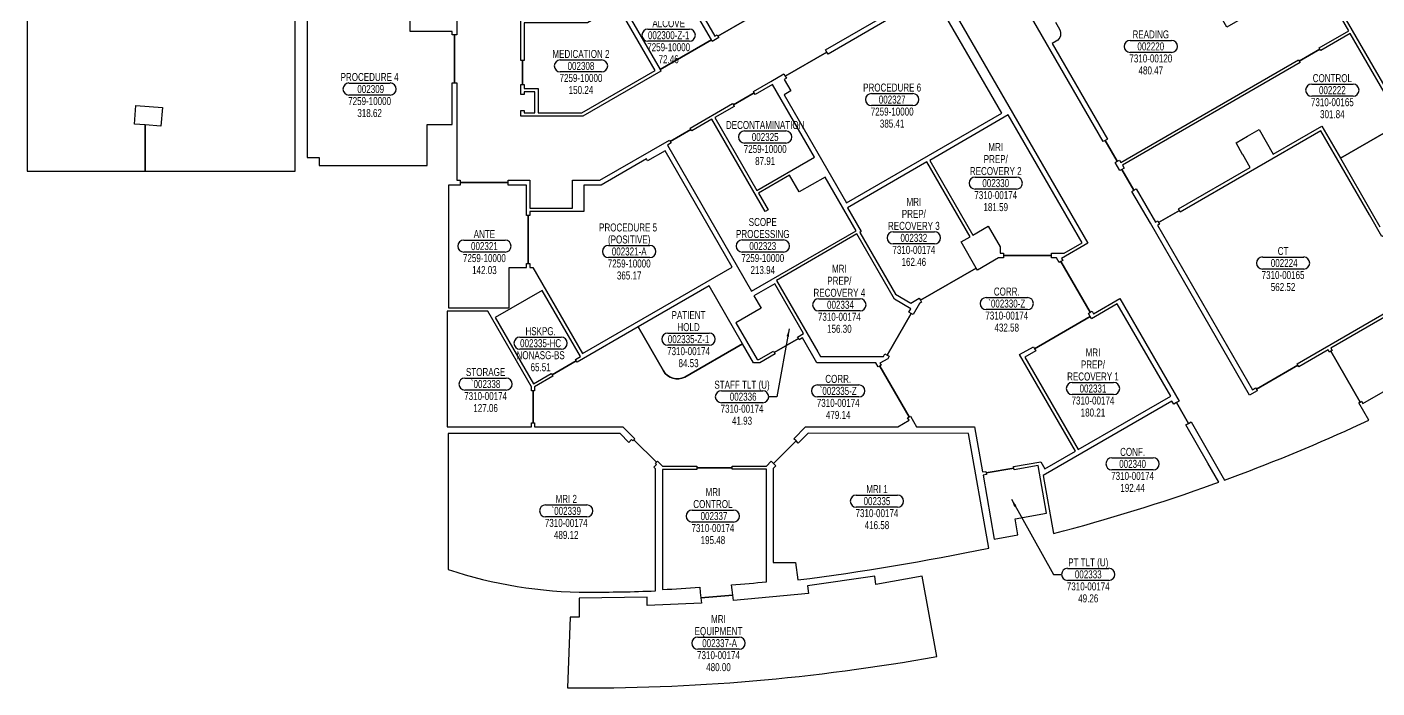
# Model space of a CAD drawing. Extents: x -1933 to 1606, y 4783 to 7375.
# Drawn here: x -1933 to 91, y 4783 to 5773 of the extents above; entities that cross this region are included whole.
import ezdxf
from ezdxf.enums import TextEntityAlignment as Align

# ---------------------------------------------------------------- set-up
doc = ezdxf.new("R2010")
doc.units = 0
doc.header["$LTSCALE"] = 48
doc.header["$MEASUREMENT"] = 0
doc.layers.get('0').update_dxf_attribs({"linetype": 'CONTINUOUS'})
for name, color, linetype in [('AREA', 3, 'CONTINUOUS'), ('AREA2', 1, 'CONTINUOUS'), ('COSTC', 6, 'CONTINUOUS'), ('PLINE2', 5, 'CONTINUOUS'), ('ROOMNA', 4, 'CONTINUOUS'), ('ROOMNO', 4, 'CONTINUOUS'), ('ROOMOV', 4, 'CONTINUOUS')]:
    doc.layers.add(name, color=color, linetype=linetype)
doc.dimstyles.get("Standard").update_dxf_attribs({"dimtxt": 0.18, "dimasz": 12, "dimexe": 0.18, "dimexo": 0.0625, "dimgap": 0.09, "dimtad": 0, "dimtih": 1, "dimtoh": 1, "dimdec": 4, "dimzin": 0, "dimtxsty": 'STANDARD', "dimcen": 0.09, "dimazin": 3, "dimtfac": 1, "dimtdec": 4, "dimtofl": 0, "dimtmove": 0, "dimatfit": 3, "dimtolj": 1, "dimtzin": 0})

# ---------------------------------------------------------------- blocks, each defined once
blk = doc.blocks.new('ROOM')
at = {"layer": 'ROOMOV'}
for p, q in [((-31, 9), (31, 9)), ((31, -9), (-31, -9))]:
    blk.add_line(p, q, dxfattribs=at)
for centre, start, end in [((-31, 0), 90, 270), ((31, 0), 270, 90)]:
    blk.add_arc(centre, 9.04, start, end, dxfattribs=at)
at = {"width": 0.75, "flags": 1}
for tag, p in [('FLFIN', (-60, -36)), ('ICRA', (60, -36)), ('FLCOND', (-60, -60)), ('FLTYPE', (-60, -48)), ('USER1', (60, -48)), ('USER2', (60, -60)), ('WLFIN', (-60, -72)), ('BLDG', (-24, -84)), ('SITE', (-24, -72)), ('UCODE', (24, -72)), ('UDESC', (24, -84)), ('USER3', (60, -72)), ('USER4', (60, -84)), ('WLCOND', (-60, -96)), ('WLTYPE', (-60, -84)), ('FLR', (-24, -96)), ('FCODE', (24, -96)), ('USER5', (60, -96)), ('CLTYPE', (-60, -120)), ('CLFIN', (-60, -108)), ('COSTCD', (-24, -108)), ('DEPTD', (-24, -120)), ('DIVISION', (24, -120)), ('FDESC', (24, -108)), ('USER6', (60, -108)), ('USER7', (60, -120)), ('CLCOND', (-60, -132)), ('CLHT', (-60, -144)), ('CHDATE', (-24, -144)), ('RDES', (-24, -132)), ('CONTACT', (24, -132)), ('OCCUP', (24, -144)), ('BLOCK', (60, -144)), ('USER8', (60, -132)), ('BASE', (-60, -156)), ('CBACK', (-24, -156)), ('PRCONTACT', (24, -156)), ('BLOCK2', (60, -156))]:
    blk.add_attdef(tag, text='', height=6, dxfattribs=at).set_placement(p, align=Align.MIDDLE_CENTER)
at = {"layer": 'AREA', "width": 0.75}
blk.add_attdef('AREA', text='', height=12, dxfattribs=at).set_placement((0, -36), align=Align.MIDDLE_CENTER)
at = {"layer": 'AREA2', "width": 0.75}
blk.add_attdef('AREA2', text='', height=12, dxfattribs=at).set_placement((0, -36), align=Align.MIDDLE_CENTER)
at = {"layer": 'COSTC', "width": 0.75}
blk.add_attdef('COSTC', text='', height=12, dxfattribs=at).set_placement((0, -18), align=Align.MIDDLE_CENTER)
at = {"layer": 'ROOMNA', "width": 0.75}
for tag, p in [('RMNAA', (0, 54)), ('RMNAB', (0, 36)), ('RMNAC', (0, 18))]:
    blk.add_attdef(tag, text='', height=12, dxfattribs=at).set_placement(p, align=Align.MIDDLE_CENTER)
at = {"layer": 'ROOMNO', "width": 0.75}
blk.add_attdef('RMNU', text='', height=12, dxfattribs=at).set_placement((0, 0), align=Align.MIDDLE_CENTER)

msp = doc.modelspace()

# ---------------------------------------------------------------- linework, layer by layer
at = {"layer": 'PLINE2', "color": 6}
for points in [[(-1531.2, 6400.3), (-1537.2, 6400.3), (-1537.2, 6406.4), (-1573.2, 6406.4), (-1573.2, 6400.3), (-1933.2, 6400.3), (-1933.2, 5557.5), (-1756.1, 5557.5), (-1756.1, 5626.7), (-1772.2, 5628), (-1770, 5655.9), (-1730.2, 5652.8), (-1732.3, 5624.9), (-1756.1, 5626.7), (-1756.1, 5557.5), (-1531.2, 5557.5), (-1531.2, 5789.1), (-1531.2, 5789.1), (-1531.2, 5869.5), (-1531.2, 5869.5), (-1531.2, 5891.9), (-1531.2, 5891.9)], [(-806.9, 5866.2), (-803.8, 5867.9), (-799.5, 5870.4), (-811.5, 5891.2), (-815.8, 5888.7), (-818.9, 5887), (-829.1, 5904.7), (-869.6, 5881.3), (-882.6, 5903.8), (-959.6, 5859.4), (-902, 5759.7), (-898.5, 5761.7), (-897.3, 5759.6), (-854, 5784.6), (-855.2, 5786.7), (-784.5, 5827.5)], [(-965.8, 5855.8), (-1042.7, 5811.4), (-983.9, 5709.6), (-907.1, 5754)], [(-561, 5798.8), (-563.1, 5797.6), (-575.6, 5819.3), (-602, 5804), (-603.7, 5807.1), (-732.2, 5732.9), (-734, 5736), (-796.4, 5700), (-794.6, 5696.9), (-798, 5694.9), (-788, 5677.6), (-798.1, 5671.7), (-704.6, 5509.8), (-471.8, 5644.3)], [(-1295.8, 5689.8), (-1292.2, 5689.8), (-1292.2, 5761.8), (-1295.8, 5761.8), (-1295.8, 5766.5), (-1358.9, 5766.5), (-1358.9, 5796.2), (-1512.9, 5796.2), (-1512.9, 5577.8), (-1494.9, 5577.8), (-1494.9, 5565.8), (-1333.3, 5565.7), (-1333.3, 5627.4), (-1295.8, 5627.4)], [(-991.4, 5708.1), (-1047.8, 5805.7), (-1093, 5779.6), (-1187.7, 5779.6), (-1187.7, 5723.2), (-1190.2, 5723.2), (-1190.2, 5687.2), (-1187.7, 5687.2), (-1187.7, 5681.2), (-1166.7, 5681.2), (-1166.7, 5644.8), (-1101.1, 5644.8)], [(-815.6, 5687.5), (-841.6, 5672.5), (-842.8, 5674.6), (-874, 5656.6), (-872.7, 5654.5), (-902, 5637.6), (-839, 5528.5), (-752.6, 5578.4)], [(-736.6, 5548.6), (-775.5, 5526.2), (-789.9, 5551.2), (-836.5, 5524.3), (-822.1, 5499.3), (-826.3, 5496.8), (-906.2, 5635.2), (-936.4, 5617.7), (-937.7, 5619.8), (-968.8, 5601.8), (-967.6, 5599.7), (-973.1, 5596.5), (-846.7, 5377.7), (-690.1, 5468.1)], [(-461.9, 5641.6), (-579.6, 5573.6), (-515, 5461.6), (-491.9, 5474.9), (-474.2, 5444.2), (-474.2, 5434.6), (-469.2, 5434.6), (-469.2, 5430.9), (-397.2, 5431), (-397.2, 5434.6), (-378.3, 5434.6), (-351.3, 5450.1)], [(100.4, 5460.5), (98.3, 5459.3), (79.6, 5491.7), (6.8, 5617.7), (-204, 5496), (-205.4, 5498.4), (-236.6, 5480.4), (-235.2, 5478), (-238.1, 5476.3), (-95.8, 5229.8), (-91.2, 5232.5), (-89.9, 5230.4), (-27.6, 5266.4), (-28.8, 5268.5), (149.1, 5371.3), (146.3, 5376.1), (148.4, 5377.4)], [(-976.4, 5587.8), (-1002.6, 5572.7), (-1004.4, 5575.7), (-1072.1, 5536.6), (-1098.1, 5536.6), (-1098.1, 5497), (-1110.3, 5497), (-1179.2, 5497), (-1179.2, 5491), (-1181.7, 5491), (-1181.7, 5419), (-1179.2, 5419), (-1179.2, 5413), (-1174.9, 5413), (-1100.4, 5284.1), (-875.9, 5413.7)], [(-532.6, 5451.4), (-519.2, 5459.1), (-583.9, 5571.2), (-703.1, 5502.4), (-682.5, 5466.8), (-684.6, 5465.6), (-631.1, 5373), (-608.1, 5359.7), (-595.4, 5367.1), (-593.6, 5363.9), (-510, 5412.2)], [(-1181.7, 5491), (-1184.1, 5491), (-1184.1, 5536.6), (-1211.6, 5536.6), (-1211.6, 5540.3), (-1283.6, 5540.3), (-1283.6, 5536.6), (-1301.3, 5536.6), (-1301.3, 5352.4), (-1210.1, 5352.4), (-1210.1, 5413), (-1184.1, 5413), (-1184.1, 5419), (-1181.7, 5419)], [(-607.7, 5344.2), (-610.8, 5346), (-607.8, 5351.2), (-632.3, 5365.3), (-688.8, 5463.2), (-809.3, 5393.6), (-758.5, 5305.6), (-747.5, 5286.5), (-743.4, 5279.5), (-649.2, 5279.5), (-646.8, 5283.6), (-643.7, 5281.8)], [(-424.3, 5294.2), (-422.5, 5291.1), (-339, 5339.3), (-341.8, 5344.2), (-339, 5345.8), (-383, 5422), (-385.8, 5420.4), (-389.8, 5427.3), (-397.2, 5427.3), (-397.2, 5431), (-469.2, 5430.9), (-469.2, 5427.3), (-476.5, 5427.3), (-508.2, 5409), (-510, 5412.2), (-593.6, 5363.9), (-591.8, 5360.8), (-594.9, 5359), (-604.5, 5342.4), (-607.7, 5344.2), (-643.7, 5281.8), (-640.5, 5280), (-642.7, 5276.3), (-654.4, 5269.5), (-652.6, 5266.4), (-654.7, 5265.2), (-610.7, 5189), (-608.6, 5190.2), (-599.3, 5174.2), (-512.6, 5174.2), (-500.6, 5106.5), (-495.5, 5107.4), (-495, 5105), (-453.7, 5112.3), (-454.1, 5114.7), (-413.1, 5121.9), (-413.1, 5121.9), (-406.9, 5111.2), (-361.2, 5137.6), (-444.9, 5282.4)], [(-768.8, 5313.8), (-812, 5388.6), (-843.2, 5370.6), (-832.4, 5351.9), (-870.2, 5330.1), (-838.4, 5275.1), (-835.8, 5275.1), (-814.1, 5287.6), (-812.9, 5285.5), (-776.5, 5306.5), (-777.7, 5308.6)], [(-1160.7, 5378.7), (-1231.3, 5338), (-1174, 5238.8), (-1147.2, 5254.3), (-1146, 5252.2), (-1109.6, 5273.2), (-1110.8, 5275.3), (-1103.5, 5279.6)], [(-1242.4, 5347.5), (-1303.3, 5347.5), (-1303.3, 5174.2), (-1177, 5174.2), (-1177, 5180.2), (-1174.5, 5180.2), (-1174.5, 5228.2), (-1177, 5228.2), (-1177, 5234.2)], [(-298.4, 5358.6), (-337.1, 5336.2), (-339, 5339.3), (-422.5, 5291.1), (-420.7, 5288), (-437, 5278.6), (-357, 5140), (-218.4, 5220)], [(-417.1, 5116.3), (-453.3, 5109.9), (-453.7, 5112.3), (-495, 5105), (-494.6, 5102.6), (-499.8, 5101.7), (-482.9, 5005.9), (-447.4, 5012.2), (-451.7, 5036.3), (-404.4, 5044.6)]]:
    msp.add_lwpolyline(points, close=True, dxfattribs=at)
for points in [[(114, 5926.6), (79.3, 5935.9), (78.6, 5933.5), (74.2, 5934.7), (73, 5930.3), (70.7, 5930.9), (61.4, 5896.2), (63.7, 5895.5), (57.8, 5873.4), (45.2, 5876.8), (4.7, 5853.4), (133.6, 5630.1)], [(-1288.6, 5918.9), (-1288.6, 5761.8), (-1292.2, 5761.8), (-1292.2, 5689.8), (-1288.6, 5689.8), (-1288.6, 5543.9), (-1283.6, 5543.9), (-1283.6, 5540.3), (-1211.6, 5540.3), (-1211.6, 5543.9), (-1179.2, 5543.9), (-1179.2, 5536.6), (-1179.2, 5501.9), (-1115.2, 5501.9), (-1115.2, 5536.6), (-1115.2, 5543.9), (-1074.1, 5543.9), (-970, 5603.9), (-968.8, 5601.8), (-937.7, 5619.8), (-938.9, 5621.9), (-875.2, 5658.7), (-874, 5656.6), (-842.8, 5674.6), (-844, 5676.7), (-818, 5691.7), (-798.2, 5703.2), (-796.4, 5700), (-734, 5736), (-735.9, 5739.2), (-613.4, 5809.8)], [(-854, 5784.6), (-897.3, 5759.6), (-896, 5757.5), (-905.8, 5751.9), (-907.1, 5754), (-983.9, 5709.6), (-982.7, 5707.5), (-1099.8, 5639.9), (-1192.6, 5639.9), (-1192.6, 5648.5), (-1187.7, 5648.5), (-1187.7, 5644.8), (-1171.6, 5644.8), (-1171.6, 5676.3), (-1187.7, 5676.3), (-1187.7, 5672.5), (-1192.6, 5672.5), (-1192.6, 5687.2), (-1190.2, 5687.2), (-1190.2, 5723.2), (-1192.6, 5723.2), (-1192.6, 5784.5)], [(104.8, 5616.3), (36.2, 5576.7), (83.8, 5494.1), (95.4, 5474.1)], [(226.6, 5410.4), (21.8, 5292.1), (23.8, 5288.7), (21.7, 5287.4), (65.7, 5211.2), (67.8, 5212.4), (69.8, 5209), (130.8, 5244.2)]]:
    msp.add_lwpolyline(points, dxfattribs=at)
for points in [[(-566.3, 5837), (-342.6, 5449.5), (-382.1, 5426.7), (-380.3, 5423.6), (-383, 5422), (-339, 5345.8), (-336.3, 5347.4), (-334.1, 5343.6), (-294.6, 5366.4), (-205.9, 5212.8), (-209.9, 5210.5), (-191.9, 5179.3), (-187.9, 5181.6), (-137.6, 5094.4), (-113.6, 5103.2, 0.018784), (78.6, 5184), (63.6, 5210), (65.7, 5211.2), (21.7, 5287.4), (19.6, 5286.2), (17.6, 5289.7), (-26.4, 5264.3), (-27.6, 5266.4), (-89.9, 5230.4), (-88.7, 5228.3), (-100.2, 5221.7), (-248.9, 5479.3), (-276.5, 5527.1), (-273.4, 5528.9), (-291.4, 5560), (-294.5, 5558.2), (-301.5, 5570.4), (-298.5, 5572.2), (-316.6, 5603.3), (-319.5, 5601.6), (-483.2, 5885)], [(-391.1, 5780.6), (-385.1, 5770.2, -0.414214), (-389.9, 5752.4), (-389.9, 5752.4, -0.000481), (-389.9, 5752.4), (-396.2, 5748.8), (-313.3, 5605.2), (-316.6, 5603.3), (-298.5, 5572.2), (-295.3, 5574), (-293.3, 5570.6), (-27, 5724.3), (-25.8, 5722.2), (5.4, 5740.2), (4.2, 5742.3), (48.5, 5767.9), (0.5, 5851), (-134, 5773.4), (-201.3, 5890.1)], [(127, 5631.9), (50.9, 5763.7), (6.6, 5738.1), (5.4, 5740.2), (-25.8, 5722.2), (-24.5, 5720.1), (-290.8, 5566.4), (-288.2, 5561.9), (-291.4, 5560), (-273.4, 5528.9), (-270.2, 5530.7), (-241.1, 5480.9), (-237.9, 5482.8), (-236.6, 5480.4), (-205.4, 5498.4), (-206.8, 5500.8), (-99.2, 5562.9), (-110.4, 5582.2, -0.003187), (-110.5, 5582.5), (-120.4, 5599.7), (-103.3, 5609.6, -0.003965), (-103, 5609.8), (-85.8, 5619.7), (-64.5, 5582.9), (8.3, 5624.9), (36.2, 5576.7), (104.8, 5616.3)]]:
    msp.add_lwpolyline(points, format="xyb", dxfattribs=at)
for points in [[(-910.5, 5385.4), (-1016.9, 5323.9), (-978.9, 5258.1, 0.40309), (-947, 5248.8), (-860.5, 5298.8)], [(-654.7, 5265.2), (-656.8, 5264), (-660.4, 5270.2), (-748.8, 5270.2), (-770.2, 5307.3), (-775.3, 5304.4), (-776.5, 5306.5), (-812.9, 5285.5), (-811.6, 5283.4), (-834.4, 5270.2), (-844, 5270.2), (-860.5, 5298.8), (-947, 5248.8, -0.40309), (-978.9, 5258.1), (-1016.9, 5323.9), (-1108.4, 5271.1), (-1109.6, 5273.2), (-1146, 5252.2), (-1144.7, 5250.1), (-1172.1, 5234.3), (-1172.1, 5228.2), (-1174.5, 5228.2), (-1174.5, 5180.2), (-1172.1, 5180.2), (-1172.1, 5174.2), (-1039.7, 5174.1), (-1022, 5156.4), (-1023.5, 5154.9), (-989.6, 5121), (-988.1, 5122.5), (-980.6, 5115.1), (-929, 5115), (-929, 5112.6), (-876, 5112.6), (-876, 5115.4), (-824.5, 5115.4), (-817.4, 5122.5), (-814, 5119.1), (-780.1, 5153), (-783.5, 5156.4), (-765.7, 5174.2), (-627.4, 5174.2), (-610.6, 5184), (-612.8, 5187.8), (-610.7, 5189)], [(-162.9, 5119.9), (-195.9, 5177), (-191.9, 5179.3), (-209.9, 5210.5), (-213.9, 5208.2), (-216.5, 5212.7), (-409.5, 5101.3), (-394.1, 5014.2, 0.02267), (-153.7, 5088.5), (-146.4, 5091.2), (-151.9, 5100.7)], [(-990.8, 5111), (-993.4, 5113.7), (-989.5, 5117.9), (-991.1, 5119.5), (-989.6, 5121), (-1023.5, 5154.9), (-1025, 5153.4), (-1026.6, 5155), (-1030.7, 5150.9), (-1043.6, 5163.9), (-1301.5, 5164), (-1301.5, 4960.3, 0.080532), (-1092.2, 4926.3, 0.009132), (-990.8, 4928.2)], [(-521.5, 5163.9), (-762, 5164.4), (-776.7, 5149.6), (-780.1, 5153), (-814, 5119.1), (-810.6, 5115.7), (-814.5, 5111.9), (-814.5, 5001.1), (-814.5, 4970.8), (-780.7, 4970.7), (-777.6, 4944.7, 0.018943), (-491.2, 4992.2)], [(-824.5, 5068.6), (-824.5, 5110.5), (-876, 5110.5), (-876, 5112.6), (-929, 5112.6), (-929, 5110.2), (-980.5, 5110.2), (-980.5, 5067.2), (-980.5, 4999.7), (-980.5, 4930.2, 0.003534), (-924.6, 4933.6), (-923.7, 4926), (-922.7, 4917.9), (-874.9, 4921.9), (-875.8, 4929.8), (-876.7, 4937.2, 0.003173), (-824.5, 4941.8), (-824.5, 5001.1)], [(-591, 4950.2), (-660.3, 4938), (-662, 4950.5), (-762.9, 4935.8), (-761.4, 4924.3), (-873.9, 4913.9), (-874.9, 4921.9), (-922.7, 4917.9), (-921.8, 4909.9), (-1003.5, 4906.3), (-1003.5, 4918.8), (-1105.5, 4917.5), (-1105.5, 4888.8), (-1118.7, 4888.8), (-1122.8, 4782.8, 0.04694), (-569, 4829.9)]]:
    msp.add_lwpolyline(points, format="xyb", close=True, dxfattribs=at)

# ---------------------------------------------------------------- block references
at = {"layer": 'ROOMNO'}
ref = msp.add_blockref('ROOM', (-971.1, 5761.2), dxfattribs=at)
ref.add_attrib('RMNU', '002300-Z-1', dxfattribs={"height": 12, "width": 0.75}).set_placement((-971.1, 5761.2), align=Align.MIDDLE_CENTER)
ref.add_attrib('RMNAA', ' C-ARM', dxfattribs={"layer": 'ROOMNA', "height": 12, "width": 0.75}).set_placement((-971.1, 5815.2), align=Align.MIDDLE_CENTER)
ref.add_attrib('RMNAB', 'XRAY', dxfattribs={"layer": 'ROOMNA', "height": 12, "width": 0.75}).set_placement((-971.1, 5797.2), align=Align.MIDDLE_CENTER)
ref.add_attrib('RMNAC', 'ALCOVE', dxfattribs={"layer": 'ROOMNA', "height": 12, "width": 0.75}).set_placement((-971.1, 5779.2), align=Align.MIDDLE_CENTER)
ref.add_attrib('COSTC', '7259-10000', dxfattribs={"layer": 'COSTC', "height": 12, "width": 0.75}).set_placement((-971.1, 5743.2), align=Align.MIDDLE_CENTER)
ref.add_attrib('AREA2', '72.46', dxfattribs={"layer": 'AREA2', "height": 12, "width": 0.75}).set_placement((-971.1, 5725.2), align=Align.MIDDLE_CENTER)
ref = msp.add_blockref('ROOM', (-248.2, 5744.4), dxfattribs=at)
ref.add_attrib('RMNU', '002220', dxfattribs={"height": 12, "width": 0.75}).set_placement((-248.2, 5744.4), align=Align.MIDDLE_CENTER)
ref.add_attrib('RMNAC', 'READING', dxfattribs={"layer": 'ROOMNA', "height": 12, "width": 0.75}).set_placement((-248.2, 5762.4), align=Align.MIDDLE_CENTER)
ref.add_attrib('COSTC', '7310-00120', dxfattribs={"layer": 'COSTC', "height": 12, "width": 0.75}).set_placement((-248.2, 5726.4), align=Align.MIDDLE_CENTER)
ref.add_attrib('AREA2', '480.47', dxfattribs={"layer": 'AREA2', "height": 12, "width": 0.75}).set_placement((-248.2, 5708.4), align=Align.MIDDLE_CENTER)
ref = msp.add_blockref('ROOM', (-1102.6, 5715.1), dxfattribs=at)
ref.add_attrib('RMNU', '002308', dxfattribs={"height": 12, "width": 0.75}).set_placement((-1102.6, 5715.1), align=Align.MIDDLE_CENTER)
ref.add_attrib('RMNAC', 'MEDICATION 2', dxfattribs={"layer": 'ROOMNA', "height": 12, "width": 0.75}).set_placement((-1102.6, 5733.1), align=Align.MIDDLE_CENTER)
ref.add_attrib('COSTC', '7259-10000', dxfattribs={"layer": 'COSTC', "height": 12, "width": 0.75}).set_placement((-1102.6, 5697.1), align=Align.MIDDLE_CENTER)
ref.add_attrib('AREA2', '150.24', dxfattribs={"layer": 'AREA2', "height": 12, "width": 0.75}).set_placement((-1102.6, 5679.1), align=Align.MIDDLE_CENTER)
ref = msp.add_blockref('ROOM', (-1419.5, 5680.5), dxfattribs=at)
ref.add_attrib('RMNU', ' 002309', dxfattribs={"height": 12, "width": 0.75}).set_placement((-1419.5, 5680.5), align=Align.MIDDLE_CENTER)
ref.add_attrib('RMNAC', 'PROCEDURE 4', dxfattribs={"layer": 'ROOMNA', "height": 12, "width": 0.75}).set_placement((-1419.5, 5698.5), align=Align.MIDDLE_CENTER)
ref.add_attrib('COSTC', '7259-10000', dxfattribs={"layer": 'COSTC', "height": 12, "width": 0.75}).set_placement((-1419.5, 5662.5), align=Align.MIDDLE_CENTER)
ref.add_attrib('AREA2', '318.62', dxfattribs={"layer": 'AREA2', "height": 12, "width": 0.75}).set_placement((-1419.5, 5644.5), align=Align.MIDDLE_CENTER)
ref = msp.add_blockref('ROOM', (-636, 5664.7), dxfattribs=at)
ref.add_attrib('RMNU', '002327', dxfattribs={"height": 12, "width": 0.75}).set_placement((-636, 5664.7), align=Align.MIDDLE_CENTER)
ref.add_attrib('RMNAC', 'PROCEDURE 6', dxfattribs={"layer": 'ROOMNA', "height": 12, "width": 0.75}).set_placement((-636, 5682.7), align=Align.MIDDLE_CENTER)
ref.add_attrib('COSTC', '7259-10000', dxfattribs={"layer": 'COSTC', "height": 12, "width": 0.75}).set_placement((-636, 5646.7), align=Align.MIDDLE_CENTER)
ref.add_attrib('AREA2', '385.41', dxfattribs={"layer": 'AREA2', "height": 12, "width": 0.75}).set_placement((-636, 5628.7), align=Align.MIDDLE_CENTER)
ref = msp.add_blockref('ROOM', (24, 5678.8), dxfattribs=at)
ref.add_attrib('RMNU', '002222', dxfattribs={"height": 12, "width": 0.75}).set_placement((24, 5678.8), align=Align.MIDDLE_CENTER)
ref.add_attrib('RMNAC', 'CONTROL', dxfattribs={"layer": 'ROOMNA', "height": 12, "width": 0.75}).set_placement((24, 5696.8), align=Align.MIDDLE_CENTER)
ref.add_attrib('COSTC', '7310-00165', dxfattribs={"layer": 'COSTC', "height": 12, "width": 0.75}).set_placement((24, 5660.8), align=Align.MIDDLE_CENTER)
ref.add_attrib('AREA2', '301.84', dxfattribs={"layer": 'AREA2', "height": 12, "width": 0.75}).set_placement((24, 5642.8), align=Align.MIDDLE_CENTER)
ref = msp.add_blockref('ROOM', (-826.4, 5608.6), dxfattribs=at)
ref.add_attrib('RMNU', '002325', dxfattribs={"height": 12, "width": 0.75}).set_placement((-826.4, 5608.6), align=Align.MIDDLE_CENTER)
ref.add_attrib('RMNAC', 'DECONTAMINATION', dxfattribs={"layer": 'ROOMNA', "height": 12, "width": 0.75}).set_placement((-826.4, 5626.6), align=Align.MIDDLE_CENTER)
ref.add_attrib('COSTC', '7259-10000', dxfattribs={"layer": 'COSTC', "height": 12, "width": 0.75}).set_placement((-826.4, 5590.6), align=Align.MIDDLE_CENTER)
ref.add_attrib('AREA2', '87.91', dxfattribs={"layer": 'AREA2', "height": 12, "width": 0.75}).set_placement((-826.4, 5572.6), align=Align.MIDDLE_CENTER)
ref = msp.add_blockref('ROOM', (-480.7, 5539.5), dxfattribs=at)
ref.add_attrib('RMNU', '002330', dxfattribs={"height": 12, "width": 0.75}).set_placement((-480.7, 5539.5), align=Align.MIDDLE_CENTER)
ref.add_attrib('RMNAA', 'MRI', dxfattribs={"layer": 'ROOMNA', "height": 12, "width": 0.75}).set_placement((-480.7, 5593.5), align=Align.MIDDLE_CENTER)
ref.add_attrib('RMNAB', 'PREP/', dxfattribs={"layer": 'ROOMNA', "height": 12, "width": 0.75}).set_placement((-480.7, 5575.5), align=Align.MIDDLE_CENTER)
ref.add_attrib('RMNAC', 'RECOVERY 2', dxfattribs={"layer": 'ROOMNA', "height": 12, "width": 0.75}).set_placement((-480.7, 5557.5), align=Align.MIDDLE_CENTER)
ref.add_attrib('COSTC', '7310-00174', dxfattribs={"layer": 'COSTC', "height": 12, "width": 0.75}).set_placement((-480.7, 5521.5), align=Align.MIDDLE_CENTER)
ref.add_attrib('AREA2', '181.59', dxfattribs={"layer": 'AREA2', "height": 12, "width": 0.75}).set_placement((-480.7, 5503.5), align=Align.MIDDLE_CENTER)
ref = msp.add_blockref('ROOM', (-603.5, 5457.4), dxfattribs=at)
ref.add_attrib('RMNU', '002332', dxfattribs={"height": 12, "width": 0.75}).set_placement((-603.5, 5457.4), align=Align.MIDDLE_CENTER)
ref.add_attrib('RMNAA', 'MRI', dxfattribs={"layer": 'ROOMNA', "height": 12, "width": 0.75}).set_placement((-603.5, 5511.4), align=Align.MIDDLE_CENTER)
ref.add_attrib('RMNAB', 'PREP/', dxfattribs={"layer": 'ROOMNA', "height": 12, "width": 0.75}).set_placement((-603.5, 5493.4), align=Align.MIDDLE_CENTER)
ref.add_attrib('RMNAC', 'RECOVERY 3', dxfattribs={"layer": 'ROOMNA', "height": 12, "width": 0.75}).set_placement((-603.5, 5475.4), align=Align.MIDDLE_CENTER)
ref.add_attrib('COSTC', '7310-00174', dxfattribs={"layer": 'COSTC', "height": 12, "width": 0.75}).set_placement((-603.5, 5439.4), align=Align.MIDDLE_CENTER)
ref.add_attrib('AREA2', '162.46', dxfattribs={"layer": 'AREA2', "height": 12, "width": 0.75}).set_placement((-603.5, 5421.4), align=Align.MIDDLE_CENTER)
ref = msp.add_blockref('ROOM', (-830, 5445.2), dxfattribs=at)
ref.add_attrib('RMNU', '002323', dxfattribs={"height": 12, "width": 0.75}).set_placement((-830, 5445.2), align=Align.MIDDLE_CENTER)
ref.add_attrib('RMNAB', 'SCOPE', dxfattribs={"layer": 'ROOMNA', "height": 12, "width": 0.75}).set_placement((-830, 5481.2), align=Align.MIDDLE_CENTER)
ref.add_attrib('RMNAC', 'PROCESSING', dxfattribs={"layer": 'ROOMNA', "height": 12, "width": 0.75}).set_placement((-830, 5463.2), align=Align.MIDDLE_CENTER)
ref.add_attrib('COSTC', '7259-10000', dxfattribs={"layer": 'COSTC', "height": 12, "width": 0.75}).set_placement((-830, 5427.2), align=Align.MIDDLE_CENTER)
ref.add_attrib('AREA2', '213.94', dxfattribs={"layer": 'AREA2', "height": 12, "width": 0.75}).set_placement((-830, 5409.2), align=Align.MIDDLE_CENTER)
ref = msp.add_blockref('ROOM', (-1247.4, 5445.1), dxfattribs=at)
ref.add_attrib('RMNU', '002321', dxfattribs={"height": 12, "width": 0.75}).set_placement((-1247.4, 5445.1), align=Align.MIDDLE_CENTER)
ref.add_attrib('RMNAC', 'ANTE', dxfattribs={"layer": 'ROOMNA', "height": 12, "width": 0.75}).set_placement((-1247.4, 5463.1), align=Align.MIDDLE_CENTER)
ref.add_attrib('COSTC', '7259-10000', dxfattribs={"layer": 'COSTC', "height": 12, "width": 0.75}).set_placement((-1247.4, 5427.1), align=Align.MIDDLE_CENTER)
ref.add_attrib('AREA2', '142.03', dxfattribs={"layer": 'AREA2', "height": 12, "width": 0.75}).set_placement((-1247.4, 5409.1), align=Align.MIDDLE_CENTER)
ref = msp.add_blockref('ROOM', (-1030.3, 5437), dxfattribs=at)
ref.add_attrib('RMNU', '002321-A', dxfattribs={"height": 12, "width": 0.75}).set_placement((-1030.3, 5437), align=Align.MIDDLE_CENTER)
ref.add_attrib('RMNAB', 'PROCEDURE 5 ', dxfattribs={"layer": 'ROOMNA', "height": 12, "width": 0.75}).set_placement((-1030.3, 5473), align=Align.MIDDLE_CENTER)
ref.add_attrib('RMNAC', '(POSITIVE)', dxfattribs={"layer": 'ROOMNA', "height": 12, "width": 0.75}).set_placement((-1030.3, 5455), align=Align.MIDDLE_CENTER)
ref.add_attrib('COSTC', '7259-10000', dxfattribs={"layer": 'COSTC', "height": 12, "width": 0.75}).set_placement((-1030.3, 5419), align=Align.MIDDLE_CENTER)
ref.add_attrib('AREA2', '365.17', dxfattribs={"layer": 'AREA2', "height": 12, "width": 0.75}).set_placement((-1030.3, 5401), align=Align.MIDDLE_CENTER)
ref = msp.add_blockref('ROOM', (-49.9, 5419.7), dxfattribs=at)
ref.add_attrib('RMNU', ' 002224', dxfattribs={"height": 12, "width": 0.75}).set_placement((-49.9, 5419.7), align=Align.MIDDLE_CENTER)
ref.add_attrib('RMNAC', 'CT', dxfattribs={"layer": 'ROOMNA', "height": 12, "width": 0.75}).set_placement((-49.9, 5437.7), align=Align.MIDDLE_CENTER)
ref.add_attrib('COSTC', '7310-00165', dxfattribs={"layer": 'COSTC', "height": 12, "width": 0.75}).set_placement((-49.9, 5401.7), align=Align.MIDDLE_CENTER)
ref.add_attrib('AREA2', '562.52', dxfattribs={"layer": 'AREA2', "height": 12, "width": 0.75}).set_placement((-49.9, 5383.7), align=Align.MIDDLE_CENTER)
ref = msp.add_blockref('ROOM', (-715.2, 5357.1), dxfattribs=at)
ref.add_attrib('RMNU', ' 002334', dxfattribs={"height": 12, "width": 0.75}).set_placement((-715.2, 5357.1), align=Align.MIDDLE_CENTER)
ref.add_attrib('RMNAA', 'MRI', dxfattribs={"layer": 'ROOMNA', "height": 12, "width": 0.75}).set_placement((-715.2, 5411.1), align=Align.MIDDLE_CENTER)
ref.add_attrib('RMNAB', 'PREP/', dxfattribs={"layer": 'ROOMNA', "height": 12, "width": 0.75}).set_placement((-715.2, 5393.1), align=Align.MIDDLE_CENTER)
ref.add_attrib('RMNAC', 'RECOVERY 4', dxfattribs={"layer": 'ROOMNA', "height": 12, "width": 0.75}).set_placement((-715.2, 5375.1), align=Align.MIDDLE_CENTER)
ref.add_attrib('COSTC', '7310-00174', dxfattribs={"layer": 'COSTC', "height": 12, "width": 0.75}).set_placement((-715.2, 5339.1), align=Align.MIDDLE_CENTER)
ref.add_attrib('AREA2', '156.30', dxfattribs={"layer": 'AREA2', "height": 12, "width": 0.75}).set_placement((-715.2, 5321.1), align=Align.MIDDLE_CENTER)
ref = msp.add_blockref('ROOM', (-464.2, 5358.9), dxfattribs=at)
ref.add_attrib('RMNU', '`002330-Z', dxfattribs={"height": 12, "width": 0.75}).set_placement((-464.2, 5358.9), align=Align.MIDDLE_CENTER)
ref.add_attrib('RMNAC', 'CORR.', dxfattribs={"layer": 'ROOMNA', "height": 12, "width": 0.75}).set_placement((-464.2, 5376.9), align=Align.MIDDLE_CENTER)
ref.add_attrib('COSTC', '7310-00174', dxfattribs={"layer": 'COSTC', "height": 12, "width": 0.75}).set_placement((-464.2, 5340.9), align=Align.MIDDLE_CENTER)
ref.add_attrib('AREA2', '432.58', dxfattribs={"layer": 'AREA2', "height": 12, "width": 0.75}).set_placement((-464.2, 5322.9), align=Align.MIDDLE_CENTER)
ref = msp.add_blockref('ROOM', (-941.3, 5305.6), dxfattribs=at)
ref.add_attrib('RMNU', '002335-Z-1', dxfattribs={"height": 12, "width": 0.75}).set_placement((-941.3, 5305.6), align=Align.MIDDLE_CENTER)
ref.add_attrib('RMNAB', 'PATIENT', dxfattribs={"layer": 'ROOMNA', "height": 12, "width": 0.75}).set_placement((-941.3, 5341.6), align=Align.MIDDLE_CENTER)
ref.add_attrib('RMNAC', 'HOLD', dxfattribs={"layer": 'ROOMNA', "height": 12, "width": 0.75}).set_placement((-941.3, 5323.6), align=Align.MIDDLE_CENTER)
ref.add_attrib('COSTC', '7310-00174', dxfattribs={"layer": 'COSTC', "height": 12, "width": 0.75}).set_placement((-941.3, 5287.6), align=Align.MIDDLE_CENTER)
ref.add_attrib('AREA2', '84.53', dxfattribs={"layer": 'AREA2', "height": 12, "width": 0.75}).set_placement((-941.3, 5269.6), align=Align.MIDDLE_CENTER)
ref = msp.add_blockref('ROOM', (-1163.1, 5299.5), dxfattribs=at)
ref.add_attrib('RMNU', '002335-HC', dxfattribs={"height": 12, "width": 0.75}).set_placement((-1163.1, 5299.5), align=Align.MIDDLE_CENTER)
ref.add_attrib('RMNAC', 'HSKPG.', dxfattribs={"layer": 'ROOMNA', "height": 12, "width": 0.75}).set_placement((-1163.1, 5317.5), align=Align.MIDDLE_CENTER)
ref.add_attrib('COSTC', 'NONASG-BS', dxfattribs={"layer": 'COSTC', "height": 12, "width": 0.75}).set_placement((-1163.1, 5281.5), align=Align.MIDDLE_CENTER)
ref.add_attrib('AREA2', '65.51', dxfattribs={"layer": 'AREA2', "height": 12, "width": 0.75}).set_placement((-1163.1, 5263.5), align=Align.MIDDLE_CENTER)
ref = msp.add_blockref('ROOM', (-334.9, 5231.6), dxfattribs=at)
ref.add_attrib('RMNU', '002331', dxfattribs={"height": 12, "width": 0.75}).set_placement((-334.9, 5231.6), align=Align.MIDDLE_CENTER)
ref.add_attrib('RMNAA', 'MRI', dxfattribs={"layer": 'ROOMNA', "height": 12, "width": 0.75}).set_placement((-334.9, 5285.6), align=Align.MIDDLE_CENTER)
ref.add_attrib('RMNAB', 'PREP/', dxfattribs={"layer": 'ROOMNA', "height": 12, "width": 0.75}).set_placement((-334.9, 5267.6), align=Align.MIDDLE_CENTER)
ref.add_attrib('RMNAC', 'RECOVERY 1', dxfattribs={"layer": 'ROOMNA', "height": 12, "width": 0.75}).set_placement((-334.9, 5249.6), align=Align.MIDDLE_CENTER)
ref.add_attrib('COSTC', '7310-00174', dxfattribs={"layer": 'COSTC', "height": 12, "width": 0.75}).set_placement((-334.9, 5213.6), align=Align.MIDDLE_CENTER)
ref.add_attrib('AREA2', '180.21', dxfattribs={"layer": 'AREA2', "height": 12, "width": 0.75}).set_placement((-334.9, 5195.6), align=Align.MIDDLE_CENTER)
ref = msp.add_blockref('ROOM', (-1245.6, 5238.3), dxfattribs=at)
ref.add_attrib('RMNU', '`002338', dxfattribs={"height": 12, "width": 0.75}).set_placement((-1245.6, 5238.3), align=Align.MIDDLE_CENTER)
ref.add_attrib('RMNAC', 'STORAGE', dxfattribs={"layer": 'ROOMNA', "height": 12, "width": 0.75}).set_placement((-1245.6, 5256.3), align=Align.MIDDLE_CENTER)
ref.add_attrib('COSTC', '7310-00174', dxfattribs={"layer": 'COSTC', "height": 12, "width": 0.75}).set_placement((-1245.6, 5220.3), align=Align.MIDDLE_CENTER)
ref.add_attrib('AREA2', '127.06', dxfattribs={"layer": 'AREA2', "height": 12, "width": 0.75}).set_placement((-1245.6, 5202.3), align=Align.MIDDLE_CENTER)
ref = msp.add_blockref('ROOM', (-861.1, 5219.3), dxfattribs=at)
ref.add_attrib('RMNU', ' 002336', dxfattribs={"height": 12, "width": 0.75}).set_placement((-861.1, 5219.3), align=Align.MIDDLE_CENTER)
ref.add_attrib('RMNAC', 'STAFF TLT (U)', dxfattribs={"layer": 'ROOMNA', "height": 12, "width": 0.75}).set_placement((-861.1, 5237.3), align=Align.MIDDLE_CENTER)
ref.add_attrib('COSTC', '7310-00174', dxfattribs={"layer": 'COSTC', "height": 12, "width": 0.75}).set_placement((-861.1, 5201.3), align=Align.MIDDLE_CENTER)
ref.add_attrib('AREA2', '41.93', dxfattribs={"layer": 'AREA2', "height": 12, "width": 0.75}).set_placement((-861.1, 5183.3), align=Align.MIDDLE_CENTER)
ref = msp.add_blockref('ROOM', (-716.9, 5228), dxfattribs=at)
ref.add_attrib('RMNU', '`002335-Z', dxfattribs={"height": 12, "width": 0.75}).set_placement((-716.9, 5228), align=Align.MIDDLE_CENTER)
ref.add_attrib('RMNAC', 'CORR.', dxfattribs={"layer": 'ROOMNA', "height": 12, "width": 0.75}).set_placement((-716.9, 5246), align=Align.MIDDLE_CENTER)
ref.add_attrib('COSTC', '7310-00174', dxfattribs={"layer": 'COSTC', "height": 12, "width": 0.75}).set_placement((-716.9, 5210), align=Align.MIDDLE_CENTER)
ref.add_attrib('AREA2', '479.14', dxfattribs={"layer": 'AREA2', "height": 12, "width": 0.75}).set_placement((-716.9, 5192), align=Align.MIDDLE_CENTER)
ref = msp.add_blockref('ROOM', (-275.5, 5118.6), dxfattribs=at)
ref.add_attrib('RMNU', '002340', dxfattribs={"height": 12, "width": 0.75}).set_placement((-275.5, 5118.6), align=Align.MIDDLE_CENTER)
ref.add_attrib('RMNAC', 'CONF.', dxfattribs={"layer": 'ROOMNA', "height": 12, "width": 0.75}).set_placement((-275.5, 5136.6), align=Align.MIDDLE_CENTER)
ref.add_attrib('COSTC', '7310-00174', dxfattribs={"layer": 'COSTC', "height": 12, "width": 0.75}).set_placement((-275.5, 5100.6), align=Align.MIDDLE_CENTER)
ref.add_attrib('AREA2', '192.44', dxfattribs={"layer": 'AREA2', "height": 12, "width": 0.75}).set_placement((-275.5, 5082.6), align=Align.MIDDLE_CENTER)
ref = msp.add_blockref('ROOM', (-904.8, 5040.4), dxfattribs=at)
ref.add_attrib('RMNU', ' 002337', dxfattribs={"height": 12, "width": 0.75}).set_placement((-904.8, 5040.4), align=Align.MIDDLE_CENTER)
ref.add_attrib('RMNAB', 'MRI', dxfattribs={"layer": 'ROOMNA', "height": 12, "width": 0.75}).set_placement((-904.8, 5076.4), align=Align.MIDDLE_CENTER)
ref.add_attrib('RMNAC', 'CONTROL', dxfattribs={"layer": 'ROOMNA', "height": 12, "width": 0.75}).set_placement((-904.8, 5058.4), align=Align.MIDDLE_CENTER)
ref.add_attrib('COSTC', '7310-00174', dxfattribs={"layer": 'COSTC', "height": 12, "width": 0.75}).set_placement((-904.8, 5022.4), align=Align.MIDDLE_CENTER)
ref.add_attrib('AREA2', '195.48', dxfattribs={"layer": 'AREA2', "height": 12, "width": 0.75}).set_placement((-904.8, 5004.4), align=Align.MIDDLE_CENTER)
ref = msp.add_blockref('ROOM', (-658.8, 5062.8), dxfattribs=at)
ref.add_attrib('RMNU', '002335', dxfattribs={"height": 12, "width": 0.75}).set_placement((-658.8, 5062.8), align=Align.MIDDLE_CENTER)
ref.add_attrib('RMNAC', 'MRI 1', dxfattribs={"layer": 'ROOMNA', "height": 12, "width": 0.75}).set_placement((-658.8, 5080.8), align=Align.MIDDLE_CENTER)
ref.add_attrib('COSTC', '7310-00174', dxfattribs={"layer": 'COSTC', "height": 12, "width": 0.75}).set_placement((-658.8, 5044.8), align=Align.MIDDLE_CENTER)
ref.add_attrib('AREA2', '416.58', dxfattribs={"layer": 'AREA2', "height": 12, "width": 0.75}).set_placement((-658.8, 5026.8), align=Align.MIDDLE_CENTER)
ref = msp.add_blockref('ROOM', (-1124.7, 5048.1), dxfattribs=at)
ref.add_attrib('RMNU', '`002339', dxfattribs={"height": 12, "width": 0.75}).set_placement((-1124.7, 5048.1), align=Align.MIDDLE_CENTER)
ref.add_attrib('RMNAC', 'MRI 2', dxfattribs={"layer": 'ROOMNA', "height": 12, "width": 0.75}).set_placement((-1124.7, 5066.1), align=Align.MIDDLE_CENTER)
ref.add_attrib('COSTC', '7310-00174', dxfattribs={"layer": 'COSTC', "height": 12, "width": 0.75}).set_placement((-1124.7, 5030.1), align=Align.MIDDLE_CENTER)
ref.add_attrib('AREA2', '489.12', dxfattribs={"layer": 'AREA2', "height": 12, "width": 0.75}).set_placement((-1124.7, 5012.1), align=Align.MIDDLE_CENTER)
ref = msp.add_blockref('ROOM', (-342, 4953), dxfattribs=at)
ref.add_attrib('RMNU', '002333', dxfattribs={"height": 12, "width": 0.75}).set_placement((-342, 4953), align=Align.MIDDLE_CENTER)
ref.add_attrib('RMNAC', 'PT TLT (U)', dxfattribs={"layer": 'ROOMNA', "height": 12, "width": 0.75}).set_placement((-342, 4971), align=Align.MIDDLE_CENTER)
ref.add_attrib('COSTC', '7310-00174', dxfattribs={"layer": 'COSTC', "height": 12, "width": 0.75}).set_placement((-342, 4935), align=Align.MIDDLE_CENTER)
ref.add_attrib('AREA2', '49.26', dxfattribs={"layer": 'AREA2', "height": 12, "width": 0.75}).set_placement((-342, 4917), align=Align.MIDDLE_CENTER)
ref = msp.add_blockref('ROOM', (-896.4, 4849.9), dxfattribs=at)
ref.add_attrib('RMNU', ' 002337-A', dxfattribs={"height": 12, "width": 0.75}).set_placement((-896.4, 4849.9), align=Align.MIDDLE_CENTER)
ref.add_attrib('RMNAB', 'MRI', dxfattribs={"layer": 'ROOMNA', "height": 12, "width": 0.75}).set_placement((-896.4, 4885.9), align=Align.MIDDLE_CENTER)
ref.add_attrib('RMNAC', 'EQUIPMENT', dxfattribs={"layer": 'ROOMNA', "height": 12, "width": 0.75}).set_placement((-896.4, 4867.9), align=Align.MIDDLE_CENTER)
ref.add_attrib('COSTC', '7310-00174', dxfattribs={"layer": 'COSTC', "height": 12, "width": 0.75}).set_placement((-896.4, 4831.9), align=Align.MIDDLE_CENTER)
ref.add_attrib('AREA2', '480.00', dxfattribs={"layer": 'AREA2', "height": 12, "width": 0.75}).set_placement((-896.4, 4813.9), align=Align.MIDDLE_CENTER)

# ---------------------------------------------------------------- leaders
for points in [[(-790.3, 5321.2), (-809.1, 5219.3), (-821.1, 5219.3)], [(-457.2, 5065.6), (-394.1, 4953), (-382.1, 4953)]]:
    msp.add_leader(points, dimstyle='STANDARD', override={"dimgap": 12, "dimtad": 0}, dxfattribs=at)

doc.saveas('drawing.dxf')
